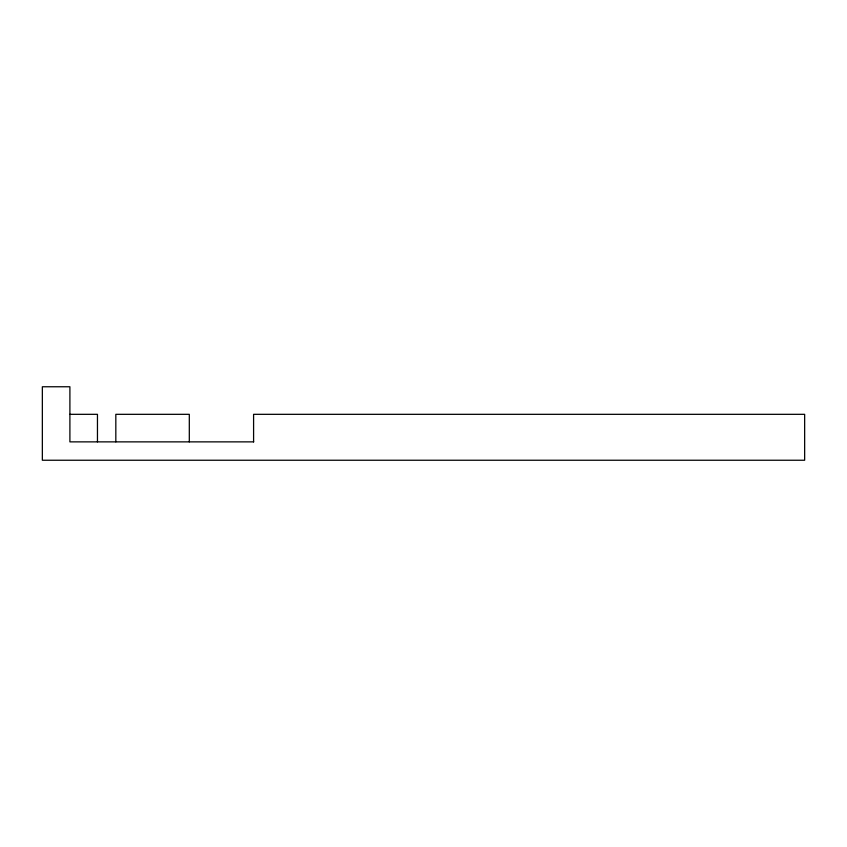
<?xml version="1.0" encoding="UTF-8"?>
<svg xmlns="http://www.w3.org/2000/svg" width="847" height="847" viewBox="0 0 847 847"><rect width="100%" height="100%" fill="white"/><g stroke="black" fill="none" stroke-linecap="round" stroke-linejoin="round"><path stroke-width="1.27" d="M69.899 414.321L97.458 414.321L97.458 441.869M253.698 441.869L69.899 441.869L69.899 386.761L42.35 386.761L42.35 460.239L804.65 460.239L804.65 414.321L253.592 414.321L253.592 441.869M189.305 441.869L189.305 414.321L115.827 414.321L115.827 441.869"/></g></svg>
